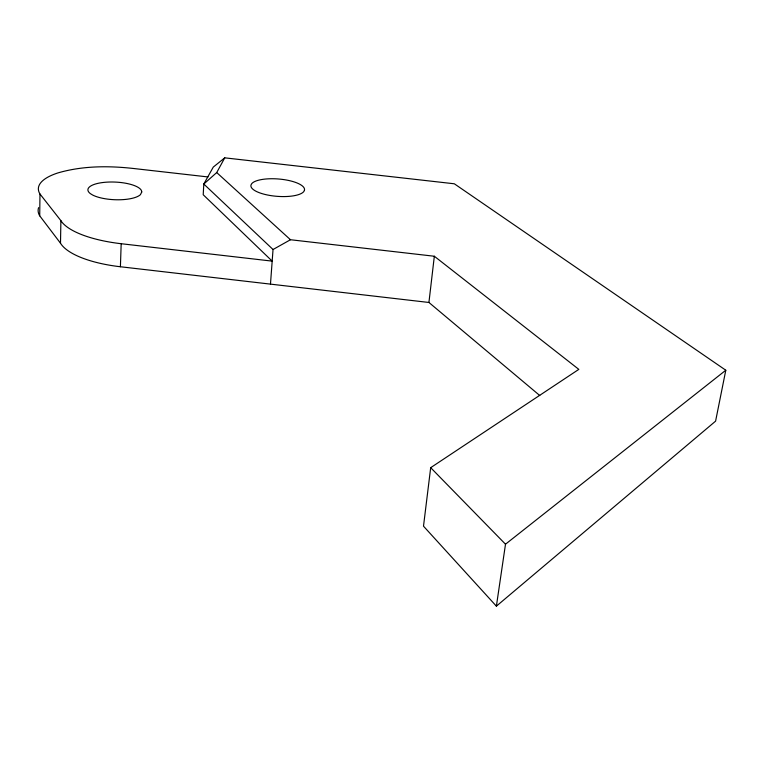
<?xml version="1.0" encoding="UTF-8"?>
<svg xmlns="http://www.w3.org/2000/svg" width="764" height="764" viewBox="0 0 764 764"><rect width="100%" height="100%" fill="white"/><g stroke="black" fill="none" stroke-linecap="round" stroke-linejoin="round"><path stroke-width="1.15" d="M539.747 395.504L428.929 302.468L120.406 266.751A78.453 27.867 2.5 0 1 60.499 243.21L39.718 215.82L39.976 194.008A75.989 24.887 2.5 0 1 57.921 172.922C82.799 165.654 109.233 165.692 134.798 168.634L207.97 176.942M60.499 243.21L60.891 220.662L39.976 194.008M120.406 266.751L121.18 243.716A78.912 27.026 2.7 0 1 60.891 220.662M270.475 284.122L273.034 249.513L203.797 184.038L213.29 167.068L224.759 157.842L454.332 183.79L725.8 370.225L715.591 421.145L496.39 606.158L423.504 526.176L430.686 467.673L578.826 369.375L434.334 256.246L290.473 239.734L216.718 172.559L224.759 157.842M428.929 302.468L434.334 256.246M496.39 606.158L505.501 544.207L725.8 370.225M216.718 172.559L203.797 184.038L203.214 194.744L272.175 261.126L121.18 243.716M273.034 249.513L290.473 239.734M430.686 467.673L505.501 544.207M39.718 215.82A75.56 25.661 2.4 0 1 38.592 207.655M141.77 191.955L140.452 194.629A26.96 8.824 2.5 0 1 118.697 199.786A26.96 8.824 2.5 0 1 92.635 195.03L90.505 193.731A26.96 8.824 2.5 0 1 106.874 182.147A26.96 8.824 2.5 0 1 141.435 190.561L141.77 191.955M304.483 190.102L303.891 191.42A26.893 8.691 4.5 0 1 273.512 195.976A26.893 8.691 4.5 0 1 251.012 184.945L251.738 183.647A26.893 8.691 4.5 0 1 281.906 179.339A26.893 8.691 4.5 0 1 304.483 190.102"/></g></svg>
